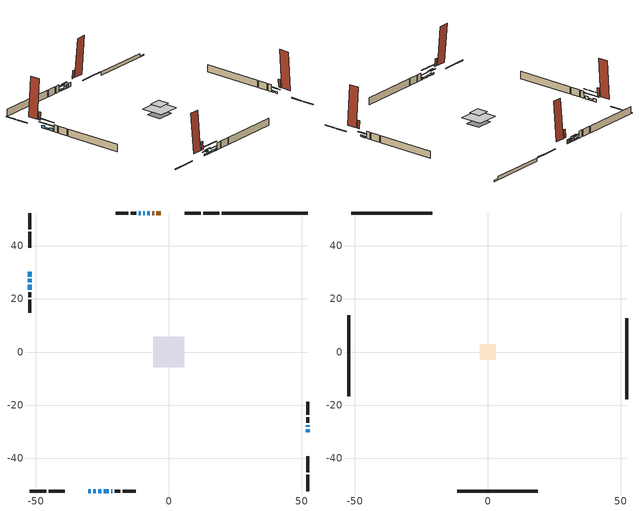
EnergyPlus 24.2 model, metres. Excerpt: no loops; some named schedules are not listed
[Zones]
conditioned space
 floor adiabatic (AdiabaticFloorConstruction): -5.76,-5.76 -5.76,5.76 5.76,5.76 5.76,-5.76 z1.53
 floor foundation (Slab1 construction): -4.37,-3.7 -4.37,3.7 4.37,3.7 4.37,-3.7 z-1.43
 wall outside (RimJoist1 construction): 19.11,52.35 12.98,52.35 / -52.35,-52.35 -46.22,-52.35 / -52.35,52.35 -52.35,46.22 / 52.35,-52.35 52.35,-46.22 z0.31:0.61
 wall outside (RimJoist2 construction): 12.05,52.35 5.99,52.35 / -45.29,-52.35 -39.23,-52.35 / -52.35,45.29 -52.35,39.23 / 52.35,-45.29 52.35,-39.23 z0.31:0.61
 wall outside (AdiabaticWallConstruction 1): -2.98,52.35 -4.62,52.35 / -5.55,52.35 -6.21,52.35 z0.31:2.34
 wall outside (AdiabaticWallConstruction): 52.35,-30.26 52.35,-29.04 / 52.35,-28.11 52.35,-27.5 / -30.26,-52.35 -29.34,-52.35 / -52.35,27.5 -52.35,26.28 / -26.57,-52.35 -25.35,-52.35 / -24.42,-52.35 -22.59,-52.35 z0.31:1.23; -7.14,52.35 -8.06,52.35 z0.31:1.84; -8.98,52.35 -9.59,52.35 z0.31:1.07; -52.35,30.26 -52.35,28.43 / -28.41,-52.35 -27.5,-52.35 / -52.35,25.35 -52.35,23.52 z0.31:1.77; -10.52,52.35 -11.29,52.35 z0.31:1.38; -21.67,-52.35 -21.25,-52.35 z0.31:1.53
 wall outside (Wall1 construction): -12.21,52.35 -14.28,52.35 / -20.33,-52.35 -18.26,-52.35 / -52.35,22.59 -52.35,20.53 / 52.35,-26.57 52.35,-24.51 z0.31:3.97
 wall outside (Wall2 construction): -15.2,52.35 -20.03,52.35 / -17.33,-52.35 -12.5,-52.35 / -52.35,19.6 -52.35,14.77 / 52.35,-23.58 52.35,-18.75 z0.31:3.97
 wall foundation (FoundationWall1 construction): 20.04,52.35,-1.43 20.04,52.35,0.31 49.12,52.35,0.31 49.12,52.35,-0.79 52.35,52.35,-0.79 52.35,52.35,-1.43
 window (WindowConstruction): 52.35,-30.26 52.35,-29.04 z0.31:1.22
 window (WindowConstruction 4): 52.35,-28.11 52.35,-27.5 z0.31:1.22
 window (WindowConstruction 5): -7.14,52.35 -8.05,52.35 z0.31:1.83
 window (WindowConstruction 6): -8.98,52.35 -9.59,52.35 z0.31:1.07
 window (WindowConstruction 7): -52.35,30.26 -52.35,28.43 z0.31:1.77
 window (WindowConstruction 8): -30.26,-52.35 -29.34,-52.35 z0.31:1.22
 window (WindowConstruction 9): -28.41,-52.35 -27.5,-52.35 z0.31:1.77
 window (WindowConstruction 11): -52.35,27.5 -52.35,26.28 z0.31:1.22
 window (WindowConstruction 12): -26.57,-52.35 -25.35,-52.35 z0.31:1.22
 window (WindowConstruction 1): -10.52,52.35 -11.28,52.35 z0.31:1.38
 window (WindowConstruction 2): -52.35,25.35 -52.35,23.52 z0.31:1.77
 window (WindowConstruction 3): -24.42,-52.35 -22.59,-52.35 z0.31:1.22
 window (WindowConstruction 10): -21.66,-52.35 -21.25,-52.35 z0.31:1.53
 door (Door): -2.98,52.35 -4.62,52.35 z0.31:2.34
 door (Door 1): -5.55,52.35 -6.21,52.35 z0.31:2.34
 ceiling adiabatic (AdiabaticFloorConstruction): 5.76,-5.76 5.76,5.76 -5.76,5.76 -5.76,-5.76 z1.53
 roof outside (Roof2 construction): -2.05,52.35,3.97 -2.05,52.01,8.08 -1.02,52.01,8.08 -1.02,52.35,3.97; -31.19,-52.35,3.97 -31.19,-52.01,8.08 -32.22,-52.01,8.08 -32.22,-52.35,3.97; -52.35,31.19,3.97 -52.01,31.19,8.08 -52.01,32.22,8.08 -52.35,32.22,3.97; 52.35,-31.19,3.97 52.01,-31.19,8.08 52.01,-32.22,8.08 52.35,-32.22,3.97
attic - vented
 floor to conditioned space (Floor1 construction Reversed): -2.97,-2.97 -2.97,2.97 2.97,2.97 2.97,-2.97 z3.97
 wall outside (Wall3 construction): -20.96,52.35 -51.42,52.35 / -11.58,-52.35 18.88,-52.35 / -52.35,13.84 -52.35,-16.61 / 52.35,-17.82 52.35,12.64 z0.31:3.97
 roof outside (Roof1 construction): -0.09,52.35,3.97 -0.09,50.64,24.51 5.06,50.64,24.51 5.06,52.35,3.97; -33.15,-52.35,3.97 -33.15,-50.64,24.51 -38.3,-50.64,24.51 -38.3,-52.35,3.97; -52.35,33.15,3.97 -50.64,33.15,24.51 -50.64,38.3,24.51 -52.35,38.3,3.97; 52.35,-33.15,3.97 50.64,-33.15,24.51 50.64,-38.3,24.51 52.35,-38.3,3.97
shading: 52.35,-27.62 52.35,-31.68 52.76,-31.68 52.76,-27.62 z2.64; 52.35,-26.08 52.35,-29.53 52.76,-29.53 52.76,-26.08 z2.64; -9.47,52.35 -5.72,52.35 -5.72,52.76 -9.47,52.76 z3.25; -11.01,52.35 -7.56,52.35 -7.56,52.76 -11.01,52.76 z2.49; -52.35,27.01 -52.35,31.68 -52.76,31.68 -52.76,27.01 z3.19; -27.92,-52.35 -31.68,-52.35 -31.68,-52.76 -27.92,-52.76 z2.64; -26.08,-52.35 -29.83,-52.35 -29.83,-52.76 -26.08,-52.76 z3.19; -52.35,22.36 -52.35,31.42 -52.76,31.42 -52.76,22.36 z5.14; -21.43,-52.35 -30.49,-52.35 -30.49,-52.76 -21.43,-52.76 z5.14; -12.7,52.35 -9.1,52.35 -9.1,52.76 -12.7,52.76 z2.8; -52.35,22.1 -52.35,26.77 -52.76,26.77 -52.76,22.1 z3.19; -21.17,-52.35 -25.84,-52.35 -25.84,-52.76 -21.17,-52.76 z2.64
[Building]
Building 1: Terrain=Suburbs
[Site:Location]
Mont Joli AP_QC: Latitude {deg}=48.61; Longitude {deg}=-68.21; Time Zone {hr}=-5; Elevation {m}=52; Keep Site Location Information=Yes
[Site:GroundTemperature:Shallow]
-0.843868, -3.04892, -3.2255, -2.1791, 2.02165, 6.20283, 9.82768, 12.1239, 12.319, 10.4514, 6.91898, 2.86606
[Site:WaterMainsTemperature]
Calculation Method=Schedule; Temperature Schedule=mains temperature schedule
[Material] Roughness=Rough; Thermal Absorptance=0.9
Name | Thickness {m} | Conductivity {W/m-K} | Density {kg/m3} | Specific Heat {J/kg-K} | Solar Absorptance | Visible Absorptance
asphalt or fiberglass shingles | 0.00635 | 0.162714 | 1121.4 | 1465.45 | 0.4 | 0.4
ceiling loosefill ins | 0.169333 | 0.0480833 | 16.02 | 1046.75 | 0.7 | 0.7
ceiling stud and cavity | 0.1397 | 1.20202 | 65.682 | 1177.47 | 0.7 | 0.7
concrete 4.0 in. | 0.1016 | 1.803125 | 2242.8 | 837.4 | 0.7 | 0.7
concrete 8.0 in. | 0.2032 | 1.803125 | 2242.8 | 837.4 | 0.7 | 0.7
door material | 0.04445 | 0.188738 | 512.64 | 1214.23 | 0.7 | 0.7
door material 1 | 0.04445 | 0.20624 | 512.64 | 1214.23 | 0.7 | 0.7
exterior vertical ins | 0.0748554 | 0.029427 | 32.04 | 1214.23 | 0.7 | 0.7
floor covering | 0.0127 | 0.0433444 | 54.468 | 1339.84 | 0.6 | 0.6
floor rigid ins; wall rigid ins | 0.512978 | 0.029427 | 32.04 | 1214.23 | 0.7 | 0.7
floor stud and cavity | 0.1397 | 1.75129 | 37.0049 | 1207.88 | 0.7 | 0.7
furniture material conditioned space 1 | 0.1524 | 0.115458 | 640.8 | 1214.23 | 0.6 | 0.6
gypsum board | 0.0127 | 0.160291 | 801 | 837.4 | 0.6 | 0.6
gypsum board 1 | 0.0127 | 0.160291 | 801 | 837.4 | 0.7 | 0.7
osb sheathing 0.5 in. | 0.0127 | 0.115458 | 512.64 | 1214.23 | 0.7 | 0.7
osb sheathing 0.75 in. | 0.01905 | 0.115458 | 512.64 | 1214.23 | 0.7 | 0.7
osb sheathing 2.0 in. | 0.0508 | 0.115458 | 512.64 | 1214.23 | 0.7 | 0.7
rim joist rigid ins | 0.051816 | 0.029427 | 32.04 | 1214.23 | 0.7 | 0.7
rim joist stud and cavity | 0.0508 | 0.177588 | 50.32683 | 1063.81 | 0.6 | 0.6
rim joist stud and cavity 1 | 0.0508 | 0.0363085 | 125.044 | 1163.47 | 0.6 | 0.6
roof stud and cavity | 0.2032 | 0.128686 | 78.34581 | 1123.46 | 0.7 | 0.7
wall stud and cavity | 0.1397 | 0.0992973 | 139.0536 | 1170.24 | 0.7 | 0.7
wall stud and cavity 1 | 0.1397 | 0.0996715 | 139.0536 | 1170.24 | 0.7 | 0.7
wall stud and cavity 2 | 0.0889 | 6.9971 | 50.32683 | 1063.81 | 0.6 | 0.6
wall stud and cavity 3 | 0.0889 | 0.380278 | 52.3479 | 1209.89 | 0.7 | 0.7
wall stud and cavity 4 | 0.0889 | 0.391764 | 83.0341 | 1211.67 | 0.7 | 0.7
wood siding | 0.0254 | 0.102417 | 544.68 | 1172.36 | 0.4 | 0.4
wood siding 1 | 0.00254 | 0.102417 | 544.68 | 1172.36 | 0.4 | 0.4
wood siding 2; wood siding 3; wood siding 4 | 0.0254 | 0.102417 | 544.68 | 1172.36 | 0.7 | 0.7
[WindowMaterial:SimpleGlazingSystem]
Name | U-Factor {W/m2-K} | Solar Heat Gain Coefficient
WindowMaterial | 1.92144 | 0.34
WindowMaterial 1 | 1.84421 | 0.36
WindowMaterial 2 | 5.69447 | 0.74
WindowMaterial 3 | 1.83286 | 0.37
WindowMaterial 4 | 5.37025 | 0.69
WindowMaterial 5 | 1.76188 | 0.39
WindowMaterial 6 | 1.9521 | 0.33
WindowMaterial 7 | 6.93965 | 0.69
WindowMaterial 8 | 4.6747 | 0.52
[Construction]
AdiabaticFloorConstruction: floor stud and cavity, floor rigid ins, osb sheathing 0.75 in., floor covering
AdiabaticWallConstruction: wood siding 3, wall rigid ins, wall stud and cavity 3, gypsum board
AdiabaticWallConstruction 1: wood siding 4, wall rigid ins, wall stud and cavity 3, gypsum board
Door: door material
Door 1: door material 1
Floor1 construction Reversed: gypsum board, ceiling stud and cavity, ceiling loosefill ins
FoundationWall1 construction: concrete 8.0 in., gypsum board 1
furniture construction conditioned space 1: furniture material conditioned space 1
PartitionWallConstruction: gypsum board, wall stud and cavity 4, gypsum board
RimJoist1 construction: wood siding 2, rim joist stud and cavity
RimJoist2 construction: wood siding 2, rim joist rigid ins, osb sheathing 2.0 in., rim joist stud and cavity 1
Roof1 construction: asphalt or fiberglass shingles
Roof2 construction: asphalt or fiberglass shingles, osb sheathing 0.75 in., roof stud and cavity, gypsum board
Slab1 construction: concrete 4.0 in.
Wall1 construction: wood siding, osb sheathing 0.5 in., wall stud and cavity, gypsum board
Wall2 construction: wood siding, osb sheathing 0.5 in., wall stud and cavity 1, gypsum board
Wall3 construction: wood siding 1, wall stud and cavity 2
WindowConstruction: WindowMaterial
WindowConstruction 1: WindowMaterial 1
WindowConstruction 10: WindowMaterial 7
WindowConstruction 11; WindowConstruction 12: WindowMaterial 8
WindowConstruction 2; WindowConstruction 7; WindowConstruction 9: WindowMaterial 2
WindowConstruction 3; WindowConstruction 8: WindowMaterial 3
WindowConstruction 4: WindowMaterial 4
WindowConstruction 5: WindowMaterial 5
WindowConstruction 6: WindowMaterial 6
[Zone] Multiplier=1; Part of Total Floor Area=Yes
Name | Volume {m3}
attic - vented | 34.8196
conditioned space | 460.9
[Space]
Name | Zone | Volume {m3}
attic - vented 1 | attic - vented | 34.8196
conditioned space 1 | conditioned space | 460.9
[ZoneInfiltration:EffectiveLeakageArea]
infil attic - vented 1: Zone or Space=attic - vented 1; Schedule=Always On Discrete; Effective Air Leakage Area {cm2}=1227.48; Stack Coefficient=0.00168287; Wind Coefficient=2.7717e-05
[ZoneMixing]
whole house fan mix: Zone or Space=attic - vented; Schedule=Always On Continuous; Design Flow Rate Calculation Method=Flow/Zone; Design Flow Rate {m3/s}=0; Source Zone or Space=conditioned space
[SurfaceProperty:ExposedFoundationPerimeter]
Slab1: Exposed Perimeter Calculation Method=TotalExposedPerimeter; Total Exposed Perimeter {m}=32.31
[InternalMass] Zone or ZoneList=conditioned space; Space or SpaceList=conditioned space 1
Name | Construction | Surface Area {m2}
furniture mass conditioned space 1 | furniture construction conditioned space 1 | 79.0799
partition wall mass | PartitionWallConstruction | 197.7
[Lights]
interior lighting: Zone or ZoneList or Space or SpaceList=conditioned space 1; Schedule=interior lighting schedule; Design Level Calculation Method=LightingLevel; Lighting Level {W}=343.2; Return Air Fraction=0; Fraction Radiant=0.6; Fraction Visible=0.2; Fraction Replaceable=1
[People]
occupants: Zone or ZoneList or Space or SpaceList=conditioned space 1; Number of People Schedule=occupants schedule; Number of People Calculation Method=People; Number of People=3; Fraction Radiant=0.314171; Sensible Heat Fraction=0.56303; Activity Level Schedule=occupants activity schedule; Carbon Dioxide Generation Rate {m3/s-W}=0; Enable ASHRAE 55 Comfort Warnings=No; Mean Radiant Temperature Calculation Type=EnclosureAveraged
[ElectricEquipment] Zone or ZoneList or Space or SpaceList=conditioned space 1; Design Level Calculation Method=EquipmentLevel
Name | Schedule | Design Level {W} | Fraction Latent | Fraction Radiant | Fraction Lost
clothes dryer | clothes dryer schedule | 140.772 | 0.015 | 0.081 | 0.85
clothes washer | clothes washer schedule | 32.1985 | 0.03 | 0.162 | 0.7
cooking range | cooking range schedule | 215.147 | 0.08 | 0.432 | 0.2
dishwasher | dishwasher schedule | 66.8632 | 0.3 | 0.18 | 0.4
fridge | fridge schedule | 72.9452 | 0 | 0.6 | 0
mech vent bath fan 0 | mech vent bath fan 0 schedule | 50.2 | 0 | 0 | 1
mech vent house fan | mech vent house fan schedule | 0 | 0 | 0 | 1
mech vent house fan cfis | mech vent house fan cfis schedule | 0 | 0 | 0 | 0
mech vent range fan 0 | mech vent range fan 0 schedule | 57 | 0 | 0 | 1
misc plug loads | misc plug loads schedule | 494.7 | 0.045 | 0.513 | 0.1
whole house fan | Always On Discrete | 0 | 0 | 0 | 1
[OtherEquipment] Zone or ZoneList or Space or SpaceList=conditioned space 1; Design Level Calculation Method=EquipmentLevel
Name | Fuel Type | Schedule | Design Level {W} | Fraction Latent | Fraction Radiant | Fraction Lost
clothes dryer 1 | Electricity | clothes dryer schedule | 0 | 0.015 | 0.081 | 0.85
cooking range 1 | Electricity | cooking range schedule | 0 | 0.08 | 0.432 | 0.2
general water use latent | None | general water use schedule | 62.594 | 1 | 0 | 0
general water use sensible | None | general water use schedule | -61.6891 | 0 | 0.6 | 0
mech vent house fan latent load | None | Always On Discrete | 0 | 1 | 0 | 0
mech vent house fan sensible load | None | Always On Discrete | 0 | 0 | 0 | 0
water heater energy adjustment1 | Electricity | Always On Discrete | 0.01 | 0 | 0 | 1
[ZoneInfiltration:DesignFlowRate] Zone or ZoneList or Space or SpaceList=conditioned space 1; Schedule=Always On Discrete; Design Flow Rate Calculation Method=Flow/Zone; Design Flow Rate {m3/s}=0
infil flow; natural vent flow; whole house fan flow
[Foundation:Kiva]
Foundation Kiva 1: Initial Indoor Air Temperature {C}=18; Wall Height Above Grade {m}=0.310012; Wall Depth Below Slab {m}=0.2032; Custom Block Material Name 1=exterior vertical ins; Custom Block Depth 1 {m}=1.74001; Custom Block X Position 1 {m}=0.2159; Custom Block Z Position 1 {m}=0
[Foundation:Kiva:Settings]
Soil Conductivity {W/m-K}=0.849921; Soil Density {kg/m3}=1842.3; Soil Specific Heat {J/kg-K}=418.7; Ground Solar Absorptivity=0.9; Ground Thermal Absorptivity=0.9; Ground Surface Roughness {m}=0.03; Far-Field Width {m}=40; Deep-Ground Boundary Condition=ZeroFlux; Deep-Ground Depth {m}=40; Minimum Cell Dimension {m}=0.2; Maximum Cell Growth Coefficient=3; Simulation Timestep=Timestep
[Exterior:Lights]
exterior lighting: Schedule=exterior lighting schedule; Design Level {W}=75.6
[Schedule:Constant]
Name | Hourly Value
Always On Continuous; mech vent house fan schedule; mech vent house fan cfis schedule; Always On Discrete | 1
occupants activity schedule | 117.228
fridge schedule | 0
[Schedule:Week:Daily]
interior lighting schedule Week Rule - Jan1-Jan27: interior lighting schedule day, interior lighting schedule day, interior lighting schedule day, interior lighting schedule day, interior lighting schedule day, interior lighting schedule day, interior lighting schedule day, interior lighting schedule default day, interior lighting schedule default day, interior lighting schedule default day, interior lighting schedule default day, interior lighting schedule default day
interior lighting schedule Week Rule - Jan28-Feb3: interior lighting schedule day, interior lighting schedule day, interior lighting schedule day, interior lighting schedule day, interior lighting schedule day 1, interior lighting schedule day 1, interior lighting schedule day 1, interior lighting schedule default day, interior lighting schedule default day, interior lighting schedule default day, interior lighting schedule default day, interior lighting schedule default day
interior lighting schedule Week Rule - Feb4-Feb24: interior lighting schedule day 1, interior lighting schedule day 1, interior lighting schedule day 1, interior lighting schedule day 1, interior lighting schedule day 1, interior lighting schedule day 1, interior lighting schedule day 1, interior lighting schedule default day, interior lighting schedule default day, interior lighting schedule default day, interior lighting schedule default day, interior lighting schedule default day
interior lighting schedule Week Rule - Feb25-Mar3: interior lighting schedule day 1, interior lighting schedule day 1, interior lighting schedule day 1, interior lighting schedule day 1, interior lighting schedule day 2, interior lighting schedule day 2, interior lighting schedule day 2, interior lighting schedule default day, interior lighting schedule default day, interior lighting schedule default day, interior lighting schedule default day, interior lighting schedule default day
interior lighting schedule Week Rule - Mar4-Mar31: interior lighting schedule day 2, interior lighting schedule day 2, interior lighting schedule day 2, interior lighting schedule day 2, interior lighting schedule day 2, interior lighting schedule day 2, interior lighting schedule day 2, interior lighting schedule default day, interior lighting schedule default day, interior lighting schedule default day, interior lighting schedule default day, interior lighting schedule default day
interior lighting schedule Week Rule - Apr1-Apr28: interior lighting schedule day 3, interior lighting schedule day 3, interior lighting schedule day 3, interior lighting schedule day 3, interior lighting schedule day 3, interior lighting schedule day 3, interior lighting schedule day 3, interior lighting schedule default day, interior lighting schedule default day, interior lighting schedule default day, interior lighting schedule default day, interior lighting schedule default day
interior lighting schedule Week Rule - Apr29-May5: interior lighting schedule day 3, interior lighting schedule day 3, interior lighting schedule day 4, interior lighting schedule day 4, interior lighting schedule day 4, interior lighting schedule day 4, interior lighting schedule day 4, interior lighting schedule default day, interior lighting schedule default day, interior lighting schedule default day, interior lighting schedule default day, interior lighting schedule default day
interior lighting schedule Week Rule - May6-May26: interior lighting schedule day 4, interior lighting schedule day 4, interior lighting schedule day 4, interior lighting schedule day 4, interior lighting schedule day 4, interior lighting schedule day 4, interior lighting schedule day 4, interior lighting schedule default day, interior lighting schedule default day, interior lighting schedule default day, interior lighting schedule default day, interior lighting schedule default day
interior lighting schedule Week Rule - May27-Jun2: interior lighting schedule day 4, interior lighting schedule day 4, interior lighting schedule day 4, interior lighting schedule day 4, interior lighting schedule day 4, interior lighting schedule day 5, interior lighting schedule day 5, interior lighting schedule default day, interior lighting schedule default day, interior lighting schedule default day, interior lighting schedule default day, interior lighting schedule default day
interior lighting schedule Week Rule - Jun3-Jun30: interior lighting schedule day 5, interior lighting schedule day 5, interior lighting schedule day 5, interior lighting schedule day 5, interior lighting schedule day 5, interior lighting schedule day 5, interior lighting schedule day 5, interior lighting schedule default day, interior lighting schedule default day, interior lighting schedule default day, interior lighting schedule default day, interior lighting schedule default day
interior lighting schedule Week Rule - Jul1-Jul28: interior lighting schedule day 6, interior lighting schedule day 6, interior lighting schedule day 6, interior lighting schedule day 6, interior lighting schedule day 6, interior lighting schedule day 6, interior lighting schedule day 6, interior lighting schedule default day, interior lighting schedule default day, interior lighting schedule default day, interior lighting schedule default day, interior lighting schedule default day
interior lighting schedule Week Rule - Jul29-Aug4: interior lighting schedule day 6, interior lighting schedule day 6, interior lighting schedule day 6, interior lighting schedule day 7, interior lighting schedule day 7, interior lighting schedule day 7, interior lighting schedule day 7, interior lighting schedule default day, interior lighting schedule default day, interior lighting schedule default day, interior lighting schedule default day, interior lighting schedule default day
interior lighting schedule Week Rule - Aug5-Aug25: interior lighting schedule day 7, interior lighting schedule day 7, interior lighting schedule day 7, interior lighting schedule day 7, interior lighting schedule day 7, interior lighting schedule day 7, interior lighting schedule day 7, interior lighting schedule default day, interior lighting schedule default day, interior lighting schedule default day, interior lighting schedule default day, interior lighting schedule default day
interior lighting schedule Week Rule - Aug26-Sep1: interior lighting schedule day 7, interior lighting schedule day 7, interior lighting schedule day 7, interior lighting schedule day 7, interior lighting schedule day 7, interior lighting schedule day 7, interior lighting schedule day 8, interior lighting schedule default day, interior lighting schedule default day, interior lighting schedule default day, interior lighting schedule default day, interior lighting schedule default day
interior lighting schedule Week Rule - Sep2-Sep29: interior lighting schedule day 8, interior lighting schedule day 8, interior lighting schedule day 8, interior lighting schedule day 8, interior lighting schedule day 8, interior lighting schedule day 8, interior lighting schedule day 8, interior lighting schedule default day, interior lighting schedule default day, interior lighting schedule default day, interior lighting schedule default day, interior lighting schedule default day
interior lighting schedule Week Rule - Sep30-Oct6: interior lighting schedule day 8, interior lighting schedule day 9, interior lighting schedule day 9, interior lighting schedule day 9, interior lighting schedule day 9, interior lighting schedule day 9, interior lighting schedule day 9, interior lighting schedule default day, interior lighting schedule default day, interior lighting schedule default day, interior lighting schedule default day, interior lighting schedule default day
interior lighting schedule Week Rule - Oct7-Oct27: interior lighting schedule day 9, interior lighting schedule day 9, interior lighting schedule day 9, interior lighting schedule day 9, interior lighting schedule day 9, interior lighting schedule day 9, interior lighting schedule day 9, interior lighting schedule default day, interior lighting schedule default day, interior lighting schedule default day, interior lighting schedule default day, interior lighting schedule default day
interior lighting schedule Week Rule - Oct28-Nov3: interior lighting schedule day 9, interior lighting schedule day 9, interior lighting schedule day 9, interior lighting schedule day 9, interior lighting schedule day 10, interior lighting schedule day 10, interior lighting schedule day 10, interior lighting schedule default day, interior lighting schedule default day, interior lighting schedule default day, interior lighting schedule default day, interior lighting schedule default day
interior lighting schedule Week Rule - Nov4-Nov24: interior lighting schedule day 10, interior lighting schedule day 10, interior lighting schedule day 10, interior lighting schedule day 10, interior lighting schedule day 10, interior lighting schedule day 10, interior lighting schedule day 10, interior lighting schedule default day, interior lighting schedule default day, interior lighting schedule default day, interior lighting schedule default day, interior lighting schedule default day
interior lighting schedule Week Rule - Nov25-Dec1: interior lighting schedule day 10, interior lighting schedule day 10, interior lighting schedule day 10, interior lighting schedule day 10, interior lighting schedule day 10, interior lighting schedule day 10, interior lighting schedule day 11, interior lighting schedule default day, interior lighting schedule default day, interior lighting schedule default day, interior lighting schedule default day, interior lighting schedule default day
interior lighting schedule Week Rule - Dec2-Dec31: interior lighting schedule day 11, interior lighting schedule day 11, interior lighting schedule day 11, interior lighting schedule day 11, interior lighting schedule day 11, interior lighting schedule day 11, interior lighting schedule day 11, interior lighting schedule default day, interior lighting schedule default day, interior lighting schedule default day, interior lighting schedule default day, interior lighting schedule default day
occupants schedule Week Rule - Jan1-Dec31: occupants schedule day, occupants schedule day, occupants schedule day, occupants schedule day, occupants schedule day, occupants schedule day, occupants schedule day, occupants schedule default day, occupants schedule default day, occupants schedule default day, occupants schedule default day, occupants schedule default day
clothes dryer schedule Week Rule - Jan1-Dec31: clothes dryer schedule day, clothes dryer schedule day, clothes dryer schedule day, clothes dryer schedule day, clothes dryer schedule day, clothes dryer schedule day, clothes dryer schedule day, clothes dryer schedule default day, clothes dryer schedule default day, clothes dryer schedule default day, clothes dryer schedule default day, clothes dryer schedule default day
clothes washer schedule Week Rule - Jan1-Dec31: clothes washer schedule day, clothes washer schedule day, clothes washer schedule day, clothes washer schedule day, clothes washer schedule day, clothes washer schedule day, clothes washer schedule day, clothes washer schedule default day, clothes washer schedule default day, clothes washer schedule default day, clothes washer schedule default day, clothes washer schedule default day
cooking range schedule Week Rule - Jan1-Dec31: cooking range schedule day, cooking range schedule day, cooking range schedule day, cooking range schedule day, cooking range schedule day, cooking range schedule day, cooking range schedule day, cooking range schedule default day, cooking range schedule default day, cooking range schedule default day, cooking range schedule default day, cooking range schedule default day
dishwasher schedule Week Rule - Jan1-Dec31: dishwasher schedule day, dishwasher schedule day, dishwasher schedule day, dishwasher schedule day, dishwasher schedule day, dishwasher schedule day, dishwasher schedule day, dishwasher schedule default day, dishwasher schedule default day, dishwasher schedule default day, dishwasher schedule default day, dishwasher schedule default day
mech vent bath fan 0 schedule Week Rule - Jan1-Dec31: mech vent bath fan 0 schedule day, mech vent bath fan 0 schedule day, mech vent bath fan 0 schedule day, mech vent bath fan 0 schedule day, mech vent bath fan 0 schedule day, mech vent bath fan 0 schedule day, mech vent bath fan 0 schedule day, mech vent bath fan 0 schedule default day, mech vent bath fan 0 schedule default day, mech vent bath fan 0 schedule default day, mech vent bath fan 0 schedule default day, mech vent bath fan 0 schedule default day
mech vent range fan 0 schedule Week Rule - Jan1-Dec31: mech vent range fan 0 schedule day, mech vent range fan 0 schedule day, mech vent range fan 0 schedule day, mech vent range fan 0 schedule day, mech vent range fan 0 schedule day, mech vent range fan 0 schedule day, mech vent range fan 0 schedule day, mech vent range fan 0 schedule default day, mech vent range fan 0 schedule default day, mech vent range fan 0 schedule default day, mech vent range fan 0 schedule default day, mech vent range fan 0 schedule default day
misc plug loads schedule Week Rule - Jan1-Dec31: misc plug loads schedule day, misc plug loads schedule day, misc plug loads schedule day, misc plug loads schedule day, misc plug loads schedule day, misc plug loads schedule day, misc plug loads schedule day, misc plug loads schedule default day, misc plug loads schedule default day, misc plug loads schedule default day, misc plug loads schedule default day, misc plug loads schedule default day
general water use schedule Week Rule - Jan1-Dec31: general water use schedule day, general water use schedule day, general water use schedule day, general water use schedule day, general water use schedule day, general water use schedule day, general water use schedule day, general water use schedule default day, general water use schedule default day, general water use schedule default day, general water use schedule default day, general water use schedule default day
exterior lighting schedule Week Rule - Jan1-Jan27: exterior lighting schedule day, exterior lighting schedule day, exterior lighting schedule day, exterior lighting schedule day, exterior lighting schedule day, exterior lighting schedule day, exterior lighting schedule day, exterior lighting schedule default day, exterior lighting schedule default day, exterior lighting schedule default day, exterior lighting schedule default day, exterior lighting schedule default day
exterior lighting schedule Week Rule - Jan28-Feb3: exterior lighting schedule day, exterior lighting schedule day, exterior lighting schedule day, exterior lighting schedule day, exterior lighting schedule day 1, exterior lighting schedule day 1, exterior lighting schedule day 1, exterior lighting schedule default day, exterior lighting schedule default day, exterior lighting schedule default day, exterior lighting schedule default day, exterior lighting schedule default day
exterior lighting schedule Week Rule - Feb4-Feb24: exterior lighting schedule day 1, exterior lighting schedule day 1, exterior lighting schedule day 1, exterior lighting schedule day 1, exterior lighting schedule day 1, exterior lighting schedule day 1, exterior lighting schedule day 1, exterior lighting schedule default day, exterior lighting schedule default day, exterior lighting schedule default day, exterior lighting schedule default day, exterior lighting schedule default day
exterior lighting schedule Week Rule - Feb25-Mar3: exterior lighting schedule day 1, exterior lighting schedule day 1, exterior lighting schedule day 1, exterior lighting schedule day 1, exterior lighting schedule day 2, exterior lighting schedule day 2, exterior lighting schedule day 2, exterior lighting schedule default day, exterior lighting schedule default day, exterior lighting schedule default day, exterior lighting schedule default day, exterior lighting schedule default day
exterior lighting schedule Week Rule - Mar4-Mar31: exterior lighting schedule day 2, exterior lighting schedule day 2, exterior lighting schedule day 2, exterior lighting schedule day 2, exterior lighting schedule day 2, exterior lighting schedule day 2, exterior lighting schedule day 2, exterior lighting schedule default day, exterior lighting schedule default day, exterior lighting schedule default day, exterior lighting schedule default day, exterior lighting schedule default day
exterior lighting schedule Week Rule - Apr1-Apr28: exterior lighting schedule day 3, exterior lighting schedule day 3, exterior lighting schedule day 3, exterior lighting schedule day 3, exterior lighting schedule day 3, exterior lighting schedule day 3, exterior lighting schedule day 3, exterior lighting schedule default day, exterior lighting schedule default day, exterior lighting schedule default day, exterior lighting schedule default day, exterior lighting schedule default day
exterior lighting schedule Week Rule - Apr29-May5: exterior lighting schedule day 3, exterior lighting schedule day 3, exterior lighting schedule day 4, exterior lighting schedule day 4, exterior lighting schedule day 4, exterior lighting schedule day 4, exterior lighting schedule day 4, exterior lighting schedule default day, exterior lighting schedule default day, exterior lighting schedule default day, exterior lighting schedule default day, exterior lighting schedule default day
exterior lighting schedule Week Rule - May6-May26: exterior lighting schedule day 4, exterior lighting schedule day 4, exterior lighting schedule day 4, exterior lighting schedule day 4, exterior lighting schedule day 4, exterior lighting schedule day 4, exterior lighting schedule day 4, exterior lighting schedule default day, exterior lighting schedule default day, exterior lighting schedule default day, exterior lighting schedule default day, exterior lighting schedule default day
exterior lighting schedule Week Rule - May27-Jun2: exterior lighting schedule day 4, exterior lighting schedule day 4, exterior lighting schedule day 4, exterior lighting schedule day 4, exterior lighting schedule day 4, exterior lighting schedule day 5, exterior lighting schedule day 5, exterior lighting schedule default day, exterior lighting schedule default day, exterior lighting schedule default day, exterior lighting schedule default day, exterior lighting schedule default day
exterior lighting schedule Week Rule - Jun3-Jun30: exterior lighting schedule day 5, exterior lighting schedule day 5, exterior lighting schedule day 5, exterior lighting schedule day 5, exterior lighting schedule day 5, exterior lighting schedule day 5, exterior lighting schedule day 5, exterior lighting schedule default day, exterior lighting schedule default day, exterior lighting schedule default day, exterior lighting schedule default day, exterior lighting schedule default day
exterior lighting schedule Week Rule - Jul1-Jul28: exterior lighting schedule day 6, exterior lighting schedule day 6, exterior lighting schedule day 6, exterior lighting schedule day 6, exterior lighting schedule day 6, exterior lighting schedule day 6, exterior lighting schedule day 6, exterior lighting schedule default day, exterior lighting schedule default day, exterior lighting schedule default day, exterior lighting schedule default day, exterior lighting schedule default day
exterior lighting schedule Week Rule - Jul29-Aug4: exterior lighting schedule day 6, exterior lighting schedule day 6, exterior lighting schedule day 6, exterior lighting schedule day 7, exterior lighting schedule day 7, exterior lighting schedule day 7, exterior lighting schedule day 7, exterior lighting schedule default day, exterior lighting schedule default day, exterior lighting schedule default day, exterior lighting schedule default day, exterior lighting schedule default day
exterior lighting schedule Week Rule - Aug5-Aug25: exterior lighting schedule day 7, exterior lighting schedule day 7, exterior lighting schedule day 7, exterior lighting schedule day 7, exterior lighting schedule day 7, exterior lighting schedule day 7, exterior lighting schedule day 7, exterior lighting schedule default day, exterior lighting schedule default day, exterior lighting schedule default day, exterior lighting schedule default day, exterior lighting schedule default day
exterior lighting schedule Week Rule - Aug26-Sep1: exterior lighting schedule day 7, exterior lighting schedule day 7, exterior lighting schedule day 7, exterior lighting schedule day 7, exterior lighting schedule day 7, exterior lighting schedule day 7, exterior lighting schedule day 8, exterior lighting schedule default day, exterior lighting schedule default day, exterior lighting schedule default day, exterior lighting schedule default day, exterior lighting schedule default day
exterior lighting schedule Week Rule - Sep2-Sep29: exterior lighting schedule day 8, exterior lighting schedule day 8, exterior lighting schedule day 8, exterior lighting schedule day 8, exterior lighting schedule day 8, exterior lighting schedule day 8, exterior lighting schedule day 8, exterior lighting schedule default day, exterior lighting schedule default day, exterior lighting schedule default day, exterior lighting schedule default day, exterior lighting schedule default day
[Schedule:Year]
interior lighting schedule: interior lighting schedule Week Rule - Jan1-Jan27, 1, 1, 1, 27, interior lighting schedule Week Rule - Jan28-Feb3, 1, 28, 2, 3, interior lighting schedule Week Rule - Feb4-Feb24, 2, 4, 2, 24, interior lighting schedule Week Rule - Feb25-Mar3, 2, 25, 3, 3, interior lighting schedule Week Rule - Mar4-Mar31, 3, 4, 3, 31, interior lighting schedule Week Rule - Apr1-Apr28, 4, 1, 4, 28, interior lighting schedule Week Rule - Apr29-May5, 4, 29, 5, 5, interior lighting schedule Week Rule - May6-May26, 5, 6, 5, 26, interior lighting schedule Week Rule - May27-Jun2, 5, 27, 6, 2, interior lighting schedule Week Rule - Jun3-Jun30, 6, 3, 6, 30, interior lighting schedule Week Rule - Jul1-Jul28, 7, 1, 7, 28, interior lighting schedule Week Rule - Jul29-Aug4, 7, 29, 8, 4, interior lighting schedule Week Rule - Aug5-Aug25, 8, 5, 8, 25, interior lighting schedule Week Rule - Aug26-Sep1, 8, 26, 9, 1, interior lighting schedule Week Rule - Sep2-Sep29, 9, 2, 9, 29, interior lighting schedule Week Rule - Sep30-Oct6, 9, 30, 10, 6, interior lighting schedule Week Rule - Oct7-Oct27, 10, 7, 10, 27, interior lighting schedule Week Rule - Oct28-Nov3, 10, 28, 11, 3, interior lighting schedule Week Rule - Nov4-Nov24, 11, 4, 11, 24, interior lighting schedule Week Rule - Nov25-Dec1, 11, 25, 12, 1, interior lighting schedule Week Rule - Dec2-Dec31, 12, 2, 12, 31
occupants schedule: occupants schedule Week Rule - Jan1-Dec31, 1, 1, 12, 31
clothes dryer schedule: clothes dryer schedule Week Rule - Jan1-Dec31, 1, 1, 12, 31
clothes washer schedule: clothes washer schedule Week Rule - Jan1-Dec31, 1, 1, 12, 31
cooking range schedule: cooking range schedule Week Rule - Jan1-Dec31, 1, 1, 12, 31
dishwasher schedule: dishwasher schedule Week Rule - Jan1-Dec31, 1, 1, 12, 31
mech vent bath fan 0 schedule: mech vent bath fan 0 schedule Week Rule - Jan1-Dec31, 1, 1, 12, 31
mech vent range fan 0 schedule: mech vent range fan 0 schedule Week Rule - Jan1-Dec31, 1, 1, 12, 31
misc plug loads schedule: misc plug loads schedule Week Rule - Jan1-Dec31, 1, 1, 12, 31
general water use schedule: general water use schedule Week Rule - Jan1-Dec31, 1, 1, 12, 31
exterior lighting schedule: exterior lighting schedule Week Rule - Jan1-Jan27, 1, 1, 1, 27, exterior lighting schedule Week Rule - Jan28-Feb3, 1, 28, 2, 3, exterior lighting schedule Week Rule - Feb4-Feb24, 2, 4, 2, 24, exterior lighting schedule Week Rule - Feb25-Mar3, 2, 25, 3, 3, exterior lighting schedule Week Rule - Mar4-Mar31, 3, 4, 3, 31, exterior lighting schedule Week Rule - Apr1-Apr28, 4, 1, 4, 28, exterior lighting schedule Week Rule - Apr29-May5, 4, 29, 5, 5, exterior lighting schedule Week Rule - May6-May26, 5, 6, 5, 26, exterior lighting schedule Week Rule - May27-Jun2, 5, 27, 6, 2, exterior lighting schedule Week Rule - Jun3-Jun30, 6, 3, 6, 30, exterior lighting schedule Week Rule - Jul1-Jul28, 7, 1, 7, 28, exterior lighting schedule Week Rule - Jul29-Aug4, 7, 29, 8, 4, exterior lighting schedule Week Rule - Aug5-Aug25, 8, 5, 8, 25, exterior lighting schedule Week Rule - Aug26-Sep1, 8, 26, 9, 1, exterior lighting schedule Week Rule - Sep2-Sep29, 9, 2, 9, 29, exterior lighting schedule Week Rule - Sep30-Oct6, 9, 30, 10, 6, exterior lighting schedule Week Rule - Oct7-Oct27, 10, 7, 10, 27, exterior lighting schedule Week Rule - Oct28-Nov3, 10, 28, 11, 3, exterior lighting schedule Week Rule - Nov4-Nov24, 11, 4, 11, 24, exterior lighting schedule Week Rule - Nov25-Dec1, 11, 25, 12, 1, exterior lighting schedule Week Rule - Dec2-Dec31, 12, 2, 12, 31
[Schedule:Compact]
mains temperature schedule: Through: 01/01, For: AllDays, Until: 24:00, 4.55833, Through: 01/02, For: AllDays, Until: 24:00, 4.48833, Through: 01/03, For: AllDays, Until: 24:00, 4.41944, Through: 01/04, For: AllDays, Until: 24:00, 4.35111, Through: 01/05, For: AllDays, Until: 24:00, 4.28389, Through: 01/06, For: AllDays, Until: 24:00, 4.21778, Through: 01/07, For: AllDays, Until: 24:00, 4.15278, Through: 01/08, For: AllDays, Until: 24:00, 4.08889, Through: 01/09, For: AllDays, Until: 24:00, 4.02611, Through: 01/10, For: AllDays, Until: 24:00, 3.96444, Through: 01/11, For: AllDays, Until: 24:00, 3.90333, Through: 01/12, For: AllDays, Until: 24:00, 3.84389, Through: 01/13, For: AllDays, Until: 24:00, 3.78556, Through: 01/14, For: AllDays, Until: 24:00, 3.72833, Through: 01/15, For: AllDays, Until: 24:00, 3.67222, Through: 01/16, For: AllDays, Until: 24:00, 3.61722, Through: 01/17, For: AllDays, Until: 24:00, 3.56333, Through: 01/18, For: AllDays, Until: 24:00, 3.51111, Through: 01/19, For: AllDays, Until: 24:00, 3.46, Through: 01/20, For: AllDays, Until: 24:00, 3.41, Through: 01/21, For: AllDays, Until: 24:00, 3.36111, Through: 01/22, For: AllDays, Until: 24:00, 3.31389, Through: 01/23, For: AllDays, Until: 24:00, 3.26778, Through: 01/24, For: AllDays, Until: 24:00, 3.22278, Through: 01/25, For: AllDays, Until: 24:00, 3.17944, Through: 01/26, For: AllDays, Until: 24:00, 3.13722, Through: 01/27, For: AllDays, Until: 24:00, 3.09667, Through: 01/28, For: AllDays, Until: 24:00, 3.05722, Through: 01/29, For: AllDays, Until: 24:00, 3.01944, Through: 01/30, For: AllDays, Until: 24:00, 2.98278, Through: 01/31, For: AllDays, Until: 24:00, 2.94778, Through: 02/01, For: AllDays, Until: 24:00, 2.91389, Through: 02/02, For: AllDays, Until: 24:00, 2.88167, Through: 02/03, For: AllDays, Until: 24:00, 2.85056, Through: 02/04, For: AllDays, Until: 24:00, 2.82111, Through: 02/05, For: AllDays, Until: 24:00, 2.79278, Through: 02/06, For: AllDays, Until: 24:00, 2.76667, Through: 02/07, For: AllDays, Until: 24:00, 2.74111, Through: 02/08, For: AllDays, Until: 24:00, 2.71778, Through: 02/09, For: AllDays, Until: 24:00, 2.69556, Through: 02/10, For: AllDays, Until: 24:00, 2.675, Through: 02/11, For: AllDays, Until: 24:00, 2.65556, Through: 02/12, For: AllDays, Until: 24:00, 2.63833, Through: 02/13, For: AllDays, Until: 24:00, 2.62222, Through: 02/14, For: AllDays, Until: 24:00, 2.60722, Through: 02/15, For: AllDays, Until: 24:00, 2.59389, Through: 02/16, For: AllDays, Until: 24:00, 2.58278, Through: 02/17, For: AllDays, Until: 24:00, 2.57222, Through: 02/18, For: AllDays, Until: 24:00, 2.56389, Through: 02/19, For: AllDays, Until: 24:00, 2.55667, Through: 02/20, For: AllDays, Until: 24:00, 2.55111, Through: 02/21, For: AllDays, Until: 24:00, 2.54722, Through: 02/22, For: AllDays, Until: 24:00, 2.545, Through: 02/23, For: AllDays, Until: 24:00, 2.54389, Through: 02/24, For: AllDays, Until: 24:00, 2.54444, Through: 02/25, For: AllDays, Until: 24:00, 2.54667, Through: 02/26, For: AllDays, Until: 24:00, 2.55056, Through: 02/27, For: AllDays, Until: 24:00, 2.55556, Through: 02/28, For: AllDays, Until: 24:00, 2.56222, Through: 03/01, For: AllDays, Until: 24:00, 2.57056, Through: 03/02, For: AllDays, Until: 24:00, 2.58, Through: 03/03, For: AllDays, Until: 24:00, 2.59167, Through: 03/04, For: AllDays, Until: 24:00, 2.60444, Through: 03/05, For: AllDays, Until: 24:00, 2.61889, Through: 03/06, For: AllDays, Until: 24:00, 2.63444, Through: 03/07, For: AllDays, Until: 24:00, 2.65167, Through: 03/08, For: AllDays, Until: 24:00, 2.67056, Through: 03/09, For: AllDays, Until: 24:00, 2.69111, Through: 03/10, For: AllDays, Until: 24:00, 2.71278, Through: 03/11, For: AllDays, Until: 24:00, 2.73611, Through: 03/12, For: AllDays, Until: 24:00, 2.76111, Through: 03/13, For: AllDays, Until: 24:00, 2.78722, Through: 03/14, For: AllDays, Until: 24:00, 2.815, Through: 03/15, For: AllDays, Until: 24:00, 2.84389, Through: 03/16, For: AllDays, Until: 24:00, 2.87444, Through: 03/17, For: AllDays, Until: 24:00, 2.90667, Through: 03/18, For: AllDays, Until: 24:00, 2.94, Through: 03/19, For: AllDays, Until: 24:00, 2.975, Through: 03/20, For: AllDays, Until: 24:00, 3.01111, Through: 03/21, For: AllDays, Until: 24:00, 3.04889, Through: 03/22, For: AllDays, Until: 24:00, 3.08833, Through: 03/23, For: AllDays, Until: 24:00, 3.12833, Through: 03/24, For: AllDays, Until: 24:00, 3.17056, Through: 03/25, For: AllDays, Until: 24:00, 3.21333, Through: 03/26, For: AllDays, Until: 24:00, 3.25778, Through: 03/27, For: AllDays, Until: 24:00, 3.30389, Through: 03/28, For: AllDays, Until: 24:00, 3.35111, Through: 03/29, For: AllDays, Until: 24:00, 3.39944, Through: 03/30, For: AllDays, Until: 24:00, 3.44889, Through: 03/31, For: AllDays, Until: 24:00, 3.5, Through: 04/01, For: AllDays, Until: 24:00, 3.55222, Through: 04/02, For: AllDays, Until: 24:00, 3.60556, Through: 04/03, For: AllDays, Until: 24:00, 3.66, Through: 04/04, For: AllDays, Until: 24:00, 3.71611, Through: 04/05, For: AllDays, Until: 24:00, 3.77278, Through: 04/06, For: AllDays, Until: 24:00, 3.83111, Through: 04/07, For: AllDays, Until: 24:00, 3.89056, Through: 04/08, For: AllDays, Until: 24:00, 3.95111, Through: 04/09, For: AllDays, Until: 24:00, 4.01278, Through: 04/10, For: AllDays, Until: 24:00, 4.075, Through: 04/11, For: AllDays, Until: 24:00, 4.13889, Through: 04/12, For: AllDays, Until: 24:00, 4.20389, Through: 04/13, For: AllDays, Until: 24:00, 4.27, Through: 04/14, For: AllDays, Until: 24:00, 4.33667, Through: 04/15, For: AllDays, Until: 24:00, 4.40444, Through: 04/16, For: AllDays, Until: 24:00, 4.47333, Through: 04/17, For: AllDays, Until: 24:00, 4.54333, Through: 04/18, For: AllDays, Until: 24:00, 4.61389, Through: 04/19, For: AllDays, Until: 24:00, 4.68556, Through: 04/20, For: AllDays, Until: 24:00, 4.75833, Through: 04/21, For: AllDays, Until: 24:00, 4.83167, Through: 04/22, For: AllDays, Until: 24:00, 4.90611, Through: 04/23, For: AllDays, Until: 24:00, 4.98111, Through: 04/24, For: AllDays, Until: 24:00, 5.05722, Through: 04/25, For: AllDays, Until: 24:00, 5.13389, Through: 04/26, For: AllDays, Until: 24:00, 5.21167, Through: 04/27, For: AllDays, Until: 24:00, 5.29, Through: 04/28, For: AllDays, Until: 24:00, 5.36889, Through: 04/29, For: AllDays, Until: 24:00, 5.44833, Through: 04/30, For: AllDays, Until: 24:00, 5.52889, Through: 05/01, For: AllDays, Until: 24:00, 5.61, Through: 05/02, For: AllDays, Until: 24:00, 5.69111, Through: 05/03, For: AllDays, Until: 24:00, 5.77333, Through: 05/04, For: AllDays, Until: 24:00, 5.85667, Through: 05/05, For: AllDays, Until: 24:00, 5.94, Through: 05/06, For: AllDays, Until: 24:00, 6.02389, Through: 05/07, For: AllDays, Until: 24:00, 6.10778, Through: 05/08, For: AllDays, Until: 24:00, 6.19278, Through: 05/09, For: AllDays, Until: 24:00, 6.27833, Through: 05/10, For: AllDays, Until: 24:00, 6.36389, Through: 05/11, For: AllDays, Until: 24:00, 6.45, Through: 05/12, For: AllDays, Until: 24:00, 6.53667, Through: 05/13, For: AllDays, Until: 24:00, 6.62333, Through: 05/14, For: AllDays, Until: 24:00, 6.71056, Through: 05/15, For: AllDays, Until: 24:00, 6.79778, Through: 05/16, For: AllDays, Until: 24:00, 6.88556, Through: 05/17, For: AllDays, Until: 24:00, 6.97389, Through: 05/18, For: AllDays, Until: 24:00, 7.06222, Through: 05/19, For: AllDays, Until: 24:00, 7.15056, Through: 05/20, For: AllDays, Until: 24:00, 7.23889, Through: 05/21, For: AllDays, Until: 24:00, 7.32778, Through: 05/22, For: AllDays, Until: 24:00, 7.41667, Through: 05/23, For: AllDays, Until: 24:00, 7.50556, Through: 05/24, For: AllDays, Until: 24:00, 7.59444, Through: 05/25, For: AllDays, Until: 24:00, 7.68333, Through: 05/26, For: AllDays, Until: 24:00, 7.77278, Through: 05/27, For: AllDays, Until: 24:00, 7.86167, Through: 05/28, For: AllDays, Until: 24:00, 7.95056, Through: 05/29, For: AllDays, Until: 24:00, 8.03944, Through: 05/30, For: AllDays, Until: 24:00, 8.12833, Through: 05/31, For: AllDays, Until: 24:00, 8.21722, Through: 06/01, For: AllDays, Until: 24:00, 8.30556, Through: 06/02, For: AllDays, Until: 24:00, 8.39389, Through: 06/03, For: AllDays, Until: 24:00, 8.48222, Through: 06/04, For: AllDays, Until: 24:00, 8.57, Through: 06/05, For: AllDays, Until: 24:00, 8.65778, Through: 06/06, For: AllDays, Until: 24:00, 8.745, Through: 06/07, For: AllDays, Until: 24:00, 8.83222, Through: 06/08, For: AllDays, Until: 24:00, 8.91889, Through: 06/09, For: AllDays, Until: 24:00, 9.00556, Through: 06/10, For: AllDays, Until: 24:00, 9.09167, Through: 06/11, For: AllDays, Until: 24:00, 9.17722, Through: 06/12, For: AllDays, Until: 24:00, 9.26222, Through: 06/13, For: AllDays, Until: 24:00, 9.34722, Through: 06/14, For: AllDays, Until: 24:00, 9.43111, Through: 06/15, For: AllDays, Until: 24:00, 9.515, Through: 06/16, For: AllDays, Until: 24:00, 9.59833, Through: 06/17, For: AllDays, Until: 24:00, 9.68111, Through: 06/18, For: AllDays, Until: 24:00, 9.76333, Through: 06/19, For: AllDays, Until: 24:00, 9.84444, Through: 06/20, For: AllDays, Until: 24:00, 9.92556, Through: 06/21, For: AllDays, Until: 24:00, 10.0056, Through: 06/22, For: AllDays, Until: 24:00, 10.085, Through: 06/23, For: AllDays, Until: 24:00, 10.1639, Through: 06/24, For: AllDays, Until: 24:00, 10.2422, Through: 06/25, For: AllDays, Until: 24:00, 10.3194, Through: 06/26, For: AllDays, Until: 24:00, 10.3961, Through: 06/27, For: AllDays, Until: 24:00, 10.4717, Through: 06/28, For: AllDays, Until: 24:00, 10.5467, Through: 06/29, For: AllDays, Until: 24:00, 10.6206, Through: 06/30, For: AllDays, Until: 24:00, 10.6939, Through: 07/01, For: AllDays, Until: 24:00, 10.7667, Through: 07/02, For: AllDays, Until: 24:00, 10.8378, Through: 07/03, For: AllDays, Until: 24:00, 10.9083, Through: 07/04, For: AllDays, Until: 24:00, 10.9783, Through: 07/05, For: AllDays, Until: 24:00, 11.0467, Through: 07/06, For: AllDays, Until: 24:00, 11.1144, Through: 07/07, For: AllDays, Until: 24:00, 11.1811, Through: 07/08, For: AllDays, Until: 24:00, 11.2467, Through: 07/09, For: AllDays, Until: 24:00, 11.3111, Through: 07/10, For: AllDays, Until: 24:00, 11.375, Through: 07/11, For: AllDays, Until: 24:00, 11.4372, Through: 07/12, For: AllDays, Until: 24:00, 11.4989, Through: 07/13, For: AllDays, Until: 24:00, 11.5589, Through: 07/14, For: AllDays, Until: 24:00, 11.6178, Through: 07/15, For: AllDays, Until: 24:00, 11.6761, Through: 07/16, For: AllDays, Until: 24:00, 11.7328, Through: 07/17, For: AllDays, Until: 24:00, 11.7883, Through: 07/18, For: AllDays, Until: 24:00, 11.8428, Through: 07/19, For: AllDays, Until: 24:00, 11.8956, Through: 07/20, For: AllDays, Until: 24:00, 11.9478, Through: 07/21, For: AllDays, Until: 24:00, 11.9983, Through: 07/22, For: AllDays, Until: 24:00, 12.0478, Through: 07/23, For: AllDays, Until: 24:00, 12.0956, Through: 07/24, For: AllDays, Until: 24:00, 12.1428, Through: 07/25, For: AllDays, Until: 24:00, 12.1883, Through: 07/26, For: AllDays, Until: 24:00, 12.2322, Through: 07/27, For: AllDays, Until: 24:00, 12.275, Through: 07/28, For: AllDays, Until: 24:00, 12.3167, Through: 07/29, For: AllDays, Until: 24:00, 12.3567, Through: 07/30, For: AllDays, Until: 24:00, 12.3956, Through: 07/31, For: AllDays, Until: 24:00, 12.4328, Through: 08/01, For: AllDays, Until: 24:00, 12.4689, Through: 08/02, For: AllDays, Until: 24:00, 12.5033, Through: 08/03, For: AllDays, Until: 24:00, 12.5367, Through: 08/04, For: AllDays, Until: 24:00, 12.5683, Through: 08/05, For: AllDays, Until: 24:00, 12.5983, Through: 08/06, For: AllDays, Until: 24:00, 12.6272, Through: 08/07, For: AllDays, Until: 24:00, 12.6544, Through: 08/08, For: AllDays, Until: 24:00, 12.6806, Through: 08/09, For: AllDays, Until: 24:00, 12.705, Through: 08/10, For: AllDays, Until: 24:00, 12.7278, Through: 08/11, For: AllDays, Until: 24:00, 12.7494, Through: 08/12, For: AllDays, Until: 24:00, 12.7694, Through: 08/13, For: AllDays, Until: 24:00, 12.7878, Through: 08/14, For: AllDays, Until: 24:00, 12.805, Through: 08/15, For: AllDays, Until: 24:00, 12.8206, Through: 08/16, For: AllDays, Until: 24:00, 12.8344, Through: 08/17, For: AllDays, Until: 24:00, 12.8467, Through: 08/18, For: AllDays, Until: 24:00, 12.8578, Through: 08/19, For: AllDays, Until: 24:00, 12.8672, Through: 08/20, For: AllDays, Until: 24:00, 12.875, Through: 08/21, For: AllDays, Until: 24:00, 12.8817, Through: 08/22, For: AllDays, Until: 24:00, 12.8867, Through: 08/23, For: AllDays, Until: 24:00, 12.89, Through: 08/24, For: AllDays, Until: 24:00, 12.8917, Through: 08/25, For: AllDays, Until: 24:00, 12.8917, Through: 08/26, For: AllDays, Until: 24:00, 12.8906, Through: 08/27, For: AllDays, Until: 24:00, 12.8878, Through: 08/28, For: AllDays, Until: 24:00, 12.8833, Through: 08/29, For: AllDays, Until: 24:00, 12.8772, Through: 08/30, For: AllDays, Until: 24:00, 12.87, Through: 08/31, For: AllDays, Until: 24:00, 12.8611, Through: 09/01, For: AllDays, Until: 24:00, 12.8506, Through: 09/02, For: AllDays, Until: 24:00, 12.8389, Through: 09/03, For: AllDays, Until: 24:00, 12.825, Through: 09/04, For: AllDays, Until: 24:00, 12.81, Through: 09/05, For: AllDays, Until: 24:00, 12.7939, Through: 09/06, For: AllDays, Until: 24:00, 12.7756, Through: 09/07, For: AllDays, Until: 24:00, 12.7561, Through: 09/08, For: AllDays, Until: 24:00, 12.735, Through: 09/09, For: AllDays, Until: 24:00, 12.7128, Through: 09/10, For: AllDays, Until: 24:00, 12.6889, Through: 09/11, For: AllDays, Until: 24:00, 12.6633, Through: 09/12, For: AllDays, Until: 24:00, 12.6367, Through: 09/13, For: AllDays, Until: 24:00, 12.6078, Through: 09/14, For: AllDays, Until: 24:00, 12.5783, Through: 09/15, For: AllDays, Until: 24:00, 12.5472, Through: 09/16, For: AllDays, Until: 24:00, 12.5144, Through: 09/17, For: AllDays, Until: 24:00, 12.48, Through: 09/18, For: AllDays, Until: 24:00, 12.4444, Through: 09/19, For: AllDays, Until: 24:00, 12.4078, Through: 09/20, For: AllDays, Until: 24:00, 12.3694, Through: 09/21, For: AllDays, Until: 24:00, 12.33, Through: 09/22, For: AllDays, Until: 24:00, 12.2889, Through: 09/23, For: AllDays, Until: 24:00, 12.2467, Through: 09/24, For: AllDays, Until: 24:00, 12.2028, Through: 09/25, For: AllDays, Until: 24:00, 12.1578, Through: 09/26, For: AllDays, Until: 24:00, 12.1111, Through: 09/27, For: AllDays, Until: 24:00, 12.0633, Through: 09/28, For: AllDays, Until: 24:00, 12.0144, Through: 09/29, For: AllDays, Until: 24:00, 11.9644, Through: 09/30, For: AllDays, Until: 24:00, 11.9128, Through: 10/01, For: AllDays, Until: 24:00, 11.86, Through: 10/02, For: AllDays, Until: 24:00, 11.8061, Through: 10/03, For: AllDays, Until: 24:00, 11.7511, Through: 10/04, For: AllDays, Until: 24:00, 11.6944, Through: 10/05, For: AllDays, Until: 24:00, 11.6372, Through: 10/06, For: AllDays, Until: 24:00, 11.5783, Through: 10/07, For: AllDays, Until: 24:00, 11.5183, Through: 10/08, For: AllDays, Until: 24:00, 11.4578, Through: 10/09, For: AllDays, Until: 24:00, 11.3956, Through: 10/10, For: AllDays, Until: 24:00, 11.3322, Through: 10/11, For: AllDays, Until: 24:00, 11.2678, Through: 10/12, For: AllDays, Until: 24:00, 11.2028, Through: 10/13, For: AllDays, Until: 24:00, 11.1367, Through: 10/14, For: AllDays, Until: 24:00, 11.0689, Through: 10/15, For: AllDays, Until: 24:00, 11.0006, Through: 10/16, For: AllDays, Until: 24:00, 10.9317, Through: 10/17, For: AllDays, Until: 24:00, 10.8611, Through: 10/18, For: AllDays, Until: 24:00, 10.79, Through: 10/19, For: AllDays, Until: 24:00, 10.7178, Through: 10/20, For: AllDays, Until: 24:00, 10.645, Through: 10/21, For: AllDays, Until: 24:00, 10.5711, Through: 10/22, For: AllDays, Until: 24:00, 10.4961, Through: 10/23, For: AllDays, Until: 24:00, 10.4211, Through: 10/24, For: AllDays, Until: 24:00, 10.3444, Through: 10/25, For: AllDays, Until: 24:00, 10.2672, Through: 10/26, For: AllDays, Until: 24:00, 10.1894, Through: 10/27, For: AllDays, Until: 24:00, 10.1111, Through: 10/28, For: AllDays, Until: 24:00, 10.0317, Through: 10/29, For: AllDays, Until: 24:00, 9.95167, Through: 10/30, For: AllDays, Until: 24:00, 9.87111, Through: 10/31, For: AllDays, Until: 24:00, 9.79, Through: 11/01, For: AllDays, Until: 24:00, 9.70778, Through: 11/02, For: AllDays, Until: 24:00, 9.62556, Through: 11/03, For: AllDays, Until: 24:00, 9.54222, Through: 11/04, For: AllDays, Until: 24:00, 9.45889, Through: 11/05, For: AllDays, Until: 24:00, 9.37444, Through: 11/06, For: AllDays, Until: 24:00, 9.29, Through: 11/07, For: AllDays, Until: 24:00, 9.205, Through: 11/08, For: AllDays, Until: 24:00, 9.11944, Through: 11/09, For: AllDays, Until: 24:00, 9.03389, Through: 11/10, For: AllDays, Until: 24:00, 8.94722, Through: 11/11, For: AllDays, Until: 24:00, 8.86056, Through: 11/12, For: AllDays, Until: 24:00, 8.77389, Through: 11/13, For: AllDays, Until: 24:00, 8.68611, Through: 11/14, For: AllDays, Until: 24:00, 8.59889, Through: 11/15, For: AllDays, Until: 24:00, 8.51111, Through: 11/16, For: AllDays, Until: 24:00, 8.42278, Through: 11/17, For: AllDays, Until: 24:00, 8.33444, Through: 11/18, For: AllDays, Until: 24:00, 8.24611, Through: 11/19, For: AllDays, Until: 24:00, 8.15722, Through: 11/20, For: AllDays, Until: 24:00, 8.06833, Through: 11/21, For: AllDays, Until: 24:00, 7.97944, Through: 11/22, For: AllDays, Until: 24:00, 7.89056, Through: 11/23, For: AllDays, Until: 24:00, 7.80167, Through: 11/24, For: AllDays, Until: 24:00, 7.71278, Through: 11/25, For: AllDays, Until: 24:00, 7.62389, Through: 11/26, For: AllDays, Until: 24:00, 7.53444, Through: 11/27, For: AllDays, Until: 24:00, 7.44556, Through: 11/28, For: AllDays, Until: 24:00, 7.35667, Through: 11/29, For: AllDays, Until: 24:00, 7.26778, Through: 11/30, For: AllDays, Until: 24:00, 7.17944, Through: 12/01, For: AllDays, Until: 24:00, 7.09111, Through: 12/02, For: AllDays, Until: 24:00, 7.00278, Through: 12/03, For: AllDays, Until: 24:00, 6.91444, Through: 12/04, For: AllDays, Until: 24:00, 6.82667, Through: 12/05, For: AllDays, Until: 24:00, 6.73889, Through: 12/06, For: AllDays, Until: 24:00, 6.65167, Through: 12/07, For: AllDays, Until: 24:00, 6.565, Through: 12/08, For: AllDays, Until: 24:00, 6.47833, Through: 12/09, For: AllDays, Until: 24:00, 6.39222, Through: 12/10, For: AllDays, Until: 24:00, 6.30611, Through: 12/11, For: AllDays, Until: 24:00, 6.22056, Through: 12/12, For: AllDays, Until: 24:00, 6.13556, Through: 12/13, For: AllDays, Until: 24:00, 6.05111, Through: 12/14, For: AllDays, Until: 24:00, 5.96722, Through: 12/15, For: AllDays, Until: 24:00, 5.88389, Through: 12/16, For: AllDays, Until: 24:00, 5.80056, Through: 12/17, For: AllDays, Until: 24:00, 5.71833, Through: 12/18, For: AllDays, Until: 24:00, 5.63667, Through: 12/19, For: AllDays, Until: 24:00, 5.555, Through: 12/20, For: AllDays, Until: 24:00, 5.47444, Through: 12/21, For: AllDays, Until: 24:00, 5.395, Through: 12/22, For: AllDays, Until: 24:00, 5.31556, Through: 12/23, For: AllDays, Until: 24:00, 5.23722, Through: 12/24, For: AllDays, Until: 24:00, 5.15944, Through: 12/25, For: AllDays, Until: 24:00, 5.08222, Through: 12/26, For: AllDays, Until: 24:00, 5.00611, Through: 12/27, For: AllDays, Until: 24:00, 4.93056, Through: 12/28, For: AllDays, Until: 24:00, 4.85611, Through: 12/29, For: AllDays, Until: 24:00, 4.78222, Through: 12/30, For: AllDays, Until: 24:00, 4.70944, Through: 12/31, For: AllDays, Until: 24:00, 4.63722
